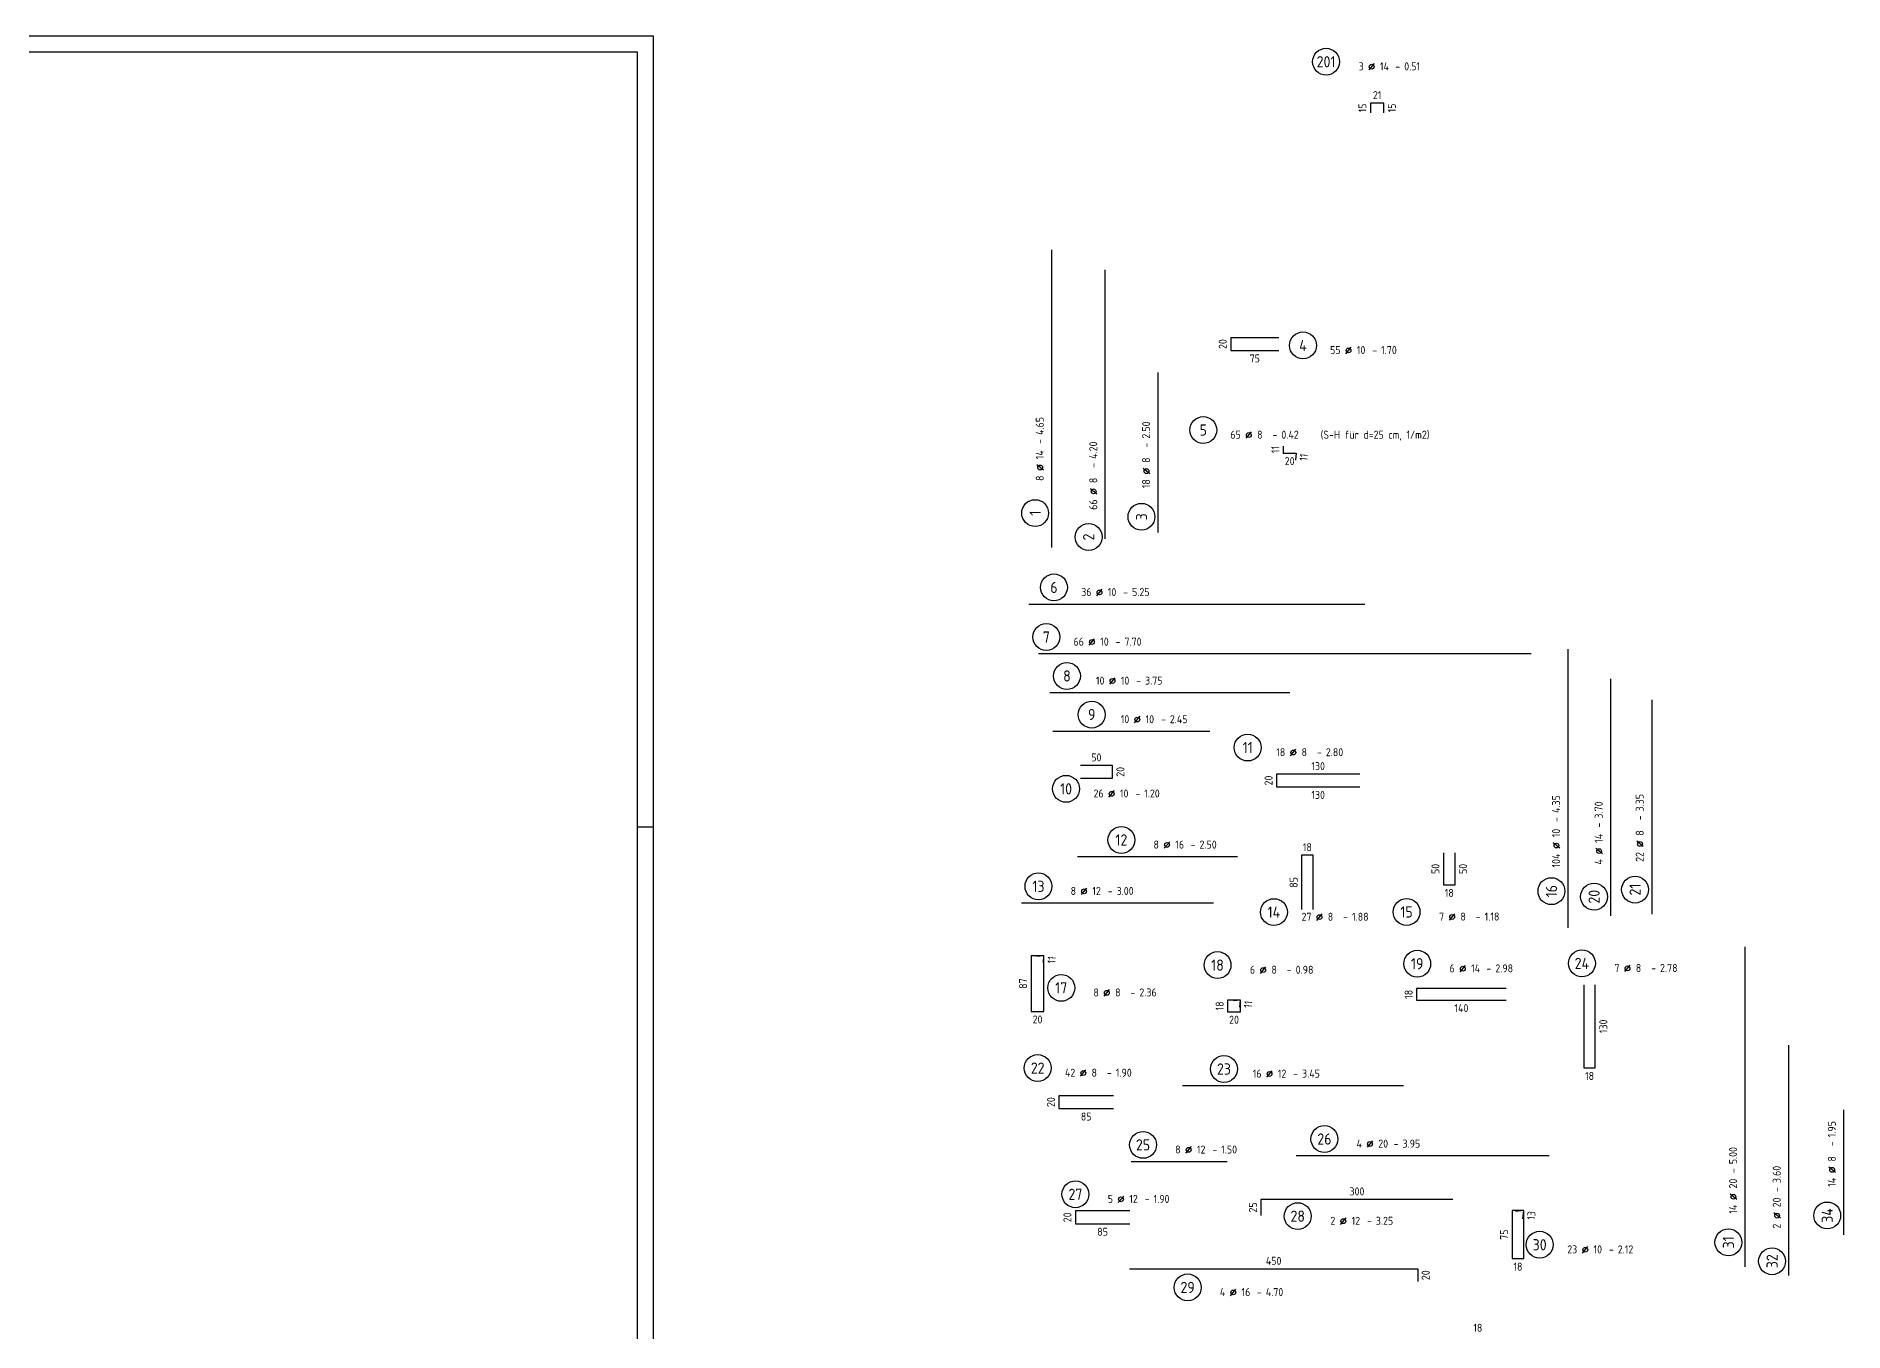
# Model space of a CAD drawing. Extents: x -31 to 75, y 1 to 115.
# Drawn here: x 46.31 to 74.55, y 23.22 to 43.46 of the extents above; entities that cross this region are included whole.
import ezdxf
from ezdxf.enums import TextEntityAlignment as Align

# ---------------------------------------------------------------- set-up
doc = ezdxf.new("R2010")
doc.units = 0
doc.header["$LTSCALE"] = 0.5
doc.linetypes.add('AUSGEZOGEN', pattern=[1000.01, 1000, 0.01])
doc.layers.add('RAHMEN', color=7, linetype='Continuous')
doc.layers.add('RND', color=7, linetype='Continuous')
doc.styles.add('txt', font='isocp.shx')

# ---------------------------------------------------------------- blocks, each defined once
blk = doc.blocks.new('RND_AUSZ')
at = {"layer": 'RND', "color": 7, "linetype": 'Continuous'}
blk.add_line((1.341, 0.262), (1.509, 0.466), dxfattribs=at)
at = {"layer": 'RND', "color": 1, "linetype": 'Continuous'}
blk.add_circle((0, 0.52), 0.42, dxfattribs=at)
at = {"layer": 'RND', "color": 7, "linetype": 'Continuous'}
blk.add_circle((1.425, 0.364), 0.075, dxfattribs=at)
at = {"layer": 'RND', "color": 7, "linetype": 'Continuous', "style": 'txt'}
blk.add_text('-', height=0.25, dxfattribs=at).set_placement((2.163, 0.25))
at = {"layer": 'RND', "color": 1, "linetype": 'Continuous', "style": 'txt'}
blk.add_attdef('POS', text='', height=0.35, dxfattribs=at).set_placement((0, 0.52), align=Align.MIDDLE)
at = {"layer": 'RND', "color": 7, "linetype": 'Continuous', "style": 'txt'}
for tag, p in [('WIEOFT', (-0.536, 0.25)), ('STK', (1.174, 0.25))]:
    blk.add_attdef(tag, text='', height=0.25, dxfattribs=at).set_placement(p, align=Align.RIGHT)
for tag, p in [('DS', (1.683, 0.25)), ('LANG', (2.441, 0.25)), ('TEXT', (3.669, 0.25))]:
    blk.add_attdef(tag, p, '', height=0.25, dxfattribs=at)
blk = doc.blocks.new('A0--19')
at = {"layer": 'RAHMEN'}
for p, q in [((99.9, 84.1), (0, 84.1)), ((99.9, 0), (99.9, 84.1))]:
    blk.add_line(p, q, dxfattribs=at)
at = {"layer": 'RAHMEN', "color": 5}
for p, q in [((99.4, 83.6), (2, 83.6)), ((99.4, 0.5), (99.4, 83.6))]:
    blk.add_line(p, q, dxfattribs=at)
at = {"layer": 'RAHMEN', "color": 7}
blk.add_line((99.4, 59.4), (99.9, 59.4), dxfattribs=at)

msp = doc.modelspace()

# ---------------------------------------------------------------- linework, layer by layer
at = {"layer": 'RND', "color": 1, "linetype": 'AUSGEZOGEN'}
for points in [[(67.3607, 42.2612), (67.3607, 42.4112), (67.1507, 42.4112), (67.1507, 42.2612)], [(62.1729, 35.4715), (62.1729, 40.1215)], [(63.0083, 35.6062), (63.0083, 39.8062)], [(65.7188, 38.748), (64.9688, 38.748), (64.9688, 38.548), (65.7188, 38.548)], [(63.8339, 35.7059), (63.8339, 38.2059)], [(65.7889, 37.055), (65.7889, 36.945), (65.9889, 36.945), (65.9793, 36.8355)], [(61.8156, 34.5871), (67.0656, 34.5871)], [(61.9627, 33.8125), (69.6627, 33.8125)], [(70.2383, 29.5305), (70.2383, 33.8805)], [(70.9042, 29.7196), (70.9042, 33.4196)], [(62.1401, 33.2042), (65.8901, 33.2042)], [(71.5446, 33.092), (71.5446, 29.742)], [(62.1892, 32.6012), (64.6392, 32.6012)], [(62.6193, 31.8665), (63.1193, 31.8665), (63.1193, 32.0665), (62.6193, 32.0665)], [(66.984, 31.9312), (65.684, 31.9312), (65.684, 31.7312), (66.984, 31.7312)], [(62.5739, 30.6427), (65.0739, 30.6427)], [(66.2554, 29.8146), (66.2554, 30.6646), (66.0754, 30.6646), (66.0754, 29.8146)], [(68.2916, 30.7007), (68.2916, 30.2007), (68.4716, 30.2007), (68.4716, 30.7007)], [(61.6996, 29.9186), (64.6996, 29.9186)], [(62.0407, 28.9844), (62.0503, 29.0939), (61.8503, 29.0939), (61.8503, 28.2239), (62.0503, 28.2239), (62.0503, 29.0939), (61.9407, 29.0844)], [(73.0031, 24.2329), (73.0031, 29.2329)], [(69.2717, 28.581), (67.8717, 28.581), (67.8717, 28.401), (69.2717, 28.401)], [(70.4835, 28.6416), (70.4835, 27.3416), (70.6635, 27.3416), (70.6635, 28.6416)], [(65.1102, 28.2907), (65.1198, 28.4003), (64.9198, 28.4003), (64.9198, 28.2203), (65.1198, 28.2203), (65.1198, 28.4003), (65.0102, 28.3907)], [(73.6851, 24.0988), (73.6851, 27.6988)], [(63.1346, 26.9081), (62.2846, 26.9081), (62.2846, 26.7081), (63.1346, 26.7081)], [(64.2166, 27.0657), (67.6666, 27.0657)], [(74.546, 24.7367), (74.546, 26.6867)], [(63.4144, 25.8804), (64.9144, 25.8804)], [(65.991, 25.9719), (69.941, 25.9719)], [(68.4397, 25.2884), (65.4397, 25.2884), (65.4397, 25.0384)], [(63.3917, 25.1086), (62.5417, 25.1086), (62.5417, 24.9086), (63.3917, 24.9086)], [(69.533, 24.9838), (69.5443, 25.1133), (69.3643, 25.1133), (69.3643, 24.3633), (69.5443, 24.3633), (69.5443, 25.1133), (69.4148, 25.1019)], [(63.3884, 24.2044), (67.8884, 24.2044), (67.8884, 24.0044)]]:
    msp.add_lwpolyline(points, dxfattribs=at)

# ---------------------------------------------------------------- block references
at = {"layer": 'RAHMEN', "color": 191, "linetype": 'AUSGEZOGEN', "xscale": 0.5, "yscale": 0.5, "zscale": 0.5}
msp.add_blockref('A0--19', (6.0012, 1.4073), dxfattribs=at)
at = {"layer": 'RND', "color": 7, "linetype": 'AUSGEZOGEN', "xscale": 0.5, "yscale": 0.5, "zscale": 0.5}
for p, values in [((66.4577, 42.798), {'POS': '201', 'STK': '3', 'DS': '14', 'LANG': '0.51'}), ((66.0968, 38.3667), {'POS': '4', 'STK': '55', 'DS': '10', 'LANG': '1.70'}), ((64.5389, 37.045), {'POS': '5', 'STK': '65', 'DS': '8', 'LANG': '0.42', 'TEXT': '(S-H für d=25 cm, 1/m2)'}), ((62.0877, 33.8125), {'POS': '7', 'STK': '66', 'DS': '10', 'LANG': '7.70'}), ((62.4093, 33.2042), {'POS': '8', 'STK': '10', 'DS': '10', 'LANG': '3.75'}), ((62.7964, 32.6012), {'POS': '9', 'STK': '10', 'DS': '10', 'LANG': '2.45'}), ((65.2332, 32.0861), {'POS': '11', 'STK': '18', 'DS': '8', 'LANG': '2.80'}), ((62.3957, 31.4412), {'POS': '10', 'STK': '26', 'DS': '10', 'LANG': '1.20'}), ((65.6427, 29.5156), {'POS': '14', 'STK': '27', 'DS': '8', 'LANG': '1.88'}), ((67.7144, 29.5184), {'POS': '15', 'STK': '7', 'DS': '8', 'LANG': '1.18'}), ((64.7622, 28.6882), {'POS': '18', 'STK': '6', 'DS': '8', 'LANG': '0.98'}), ((67.8809, 28.7095), {'POS': '19', 'STK': '6', 'DS': '14', 'LANG': '2.98'}), ((70.4542, 28.715), {'POS': '24', 'STK': '7', 'DS': '8', 'LANG': '2.78'}), ((62.3206, 28.3329), {'POS': '17', 'STK': '8', 'DS': '8', 'LANG': '2.36'}), ((61.9526, 27.0798), {'POS': '22', 'STK': '42', 'DS': '8', 'LANG': '1.90'}), ((64.8626, 27.0657), {'POS': '23', 'STK': '16', 'DS': '12', 'LANG': '3.45'}), ((63.5985, 25.8804), {'POS': '25', 'STK': '8', 'DS': '12', 'LANG': '1.50'}), ((66.4317, 25.9719), {'POS': '26', 'STK': '4', 'DS': '20', 'LANG': '3.95'}), ((62.5417, 25.1086), {'POS': '27', 'STK': '5', 'DS': '12', 'LANG': '1.90'}), ((69.7941, 24.3203), {'POS': '30', 'STK': '23', 'DS': '10', 'LANG': '2.12'})]:
    msp.add_blockref('RND_AUSZ', p, dxfattribs=at).add_auto_attribs(values)
at = {"layer": 'RND', "color": 7, "linetype": 'AUSGEZOGEN', "xscale": 0.5, "yscale": 0.5, "zscale": 0.5, "rotation": 90}
for p, values in [((62.1729, 36.0076), {'POS': '1', 'STK': '8', 'DS': '14', 'LANG': '4.65'}), ((63.0083, 35.6344), {'POS': '2', 'STK': '66', 'DS': '8', 'LANG': '4.20'}), ((70.2383, 30.1029), {'POS': '16', 'STK': '104', 'DS': '10', 'LANG': '4.35'}), ((70.9042, 30.0164), {'POS': '20', 'STK': '4', 'DS': '14', 'LANG': '3.70'}), ((71.5446, 30.1275), {'POS': '21', 'STK': '22', 'DS': '8', 'LANG': '3.35'})]:
    msp.add_blockref('RND_AUSZ', p, dxfattribs=at).add_auto_attribs(values)
at = {"layer": 'RND', "color": 1, "linetype": 'AUSGEZOGEN', "xscale": 0.5, "yscale": 0.5, "zscale": 0.5, "rotation": 90}
for p, values in [((63.8339, 35.9502), {'POS': '3', 'STK': '18', 'DS': '8', 'LANG': '2.50'}), ((74.546, 25.0377), {'POS': '34', 'STK': '14', 'DS': '8', 'LANG': '1.95'}), ((73.0031, 24.6175), {'POS': '31', 'STK': '14', 'DS': '20', 'LANG': '5.00'}), ((73.6851, 24.3227), {'POS': '32', 'STK': '2', 'DS': '20', 'LANG': '3.60'})]:
    msp.add_blockref('RND_AUSZ', p, dxfattribs=at).add_auto_attribs(values)
at = {"layer": 'RND', "color": 102, "linetype": 'AUSGEZOGEN', "xscale": 0.5, "yscale": 0.5, "zscale": 0.5}
for p, values in [((62.2061, 34.5871), {'POS': '6', 'STK': '36', 'DS': '10', 'LANG': '5.25'}), ((63.26, 30.6427), {'POS': '12', 'STK': '8', 'DS': '16', 'LANG': '2.50'}), ((61.9648, 29.9186), {'POS': '13', 'STK': '8', 'DS': '12', 'LANG': '3.00'})]:
    msp.add_blockref('RND_AUSZ', p, dxfattribs=at).add_auto_attribs(values)
at = {"layer": 'RND', "color": 1, "linetype": 'AUSGEZOGEN', "xscale": 0.5, "yscale": 0.5, "zscale": 0.5}
for p, values in [((66.0148, 24.7668), {'POS': '28', 'STK': '2', 'DS': '12', 'LANG': '3.25'}), ((64.2951, 23.6534), {'POS': '29', 'STK': '4', 'DS': '16', 'LANG': '4.70'})]:
    msp.add_blockref('RND_AUSZ', p, dxfattribs=at).add_auto_attribs(values)

# ---------------------------------------------------------------- texts
at = {"layer": 'RND', "color": 7, "linetype": 'AUSGEZOGEN', "style": 'txt'}
for s, rotation, p in [('15', 90, (67.0257, 42.3362)), ('15', 90, (67.4857, 42.3362)), ('20', 90, (64.8438, 38.648)), ('11', 90, (65.6639, 37)), ('11', 85, (66.1086, 36.8793)), ('20', 90, (63.2443, 31.9665)), ('20', 90, (65.559, 31.8312)), ('50', 90, (68.1666, 30.4507)), ('50', 90, (68.5966, 30.4507)), ('85', 90, (65.9504, 30.2396)), ('11', 84.99986, (62.17, 29.0283)), ('87', 90, (61.7253, 28.6589)), ('18', 90, (67.7467, 28.491)), ('18', 90, (64.7948, 28.3103)), ('11', 84.99986, (65.2395, 28.3346)), ('130', 90, (70.7885, 27.9916)), ('20', 90, (62.1596, 26.8081)), ('25', 90, (65.3147, 25.1634)), ('20', 90, (62.4167, 25.0086)), ('13', 84.99986, (69.6632, 25.0376)), ('75', 90, (69.2393, 24.7383)), ('20', 90, (68.0134, 24.1044))]:
    msp.add_text(s, height=0.125, rotation=rotation, dxfattribs=at).set_placement(p, align=Align.MIDDLE)
for s, p in [('21', (67.2557, 42.5362)), ('75', (65.3438, 38.423)), ('20', (65.8889, 36.82)), ('50', (62.8693, 32.1915)), ('130', (66.334, 32.0562)), ('130', (66.334, 31.6062)), ('18', (66.1654, 30.7896)), ('18', (68.3816, 30.0757)), ('140', (68.5717, 28.276)), ('20', (61.9503, 28.0989)), ('20', (65.0198, 28.0953)), ('18', (70.5735, 27.2166)), ('85', (62.7096, 26.5831)), ('300', (66.9397, 25.4134)), ('85', (62.9667, 24.7836)), ('450', (65.6384, 24.3294)), ('18', (69.4543, 24.2383)), ('18', (68.8285, 23.2831))]:
    msp.add_text(s, height=0.125, dxfattribs=at).set_placement(p, align=Align.MIDDLE)

doc.saveas('drawing.dxf')
